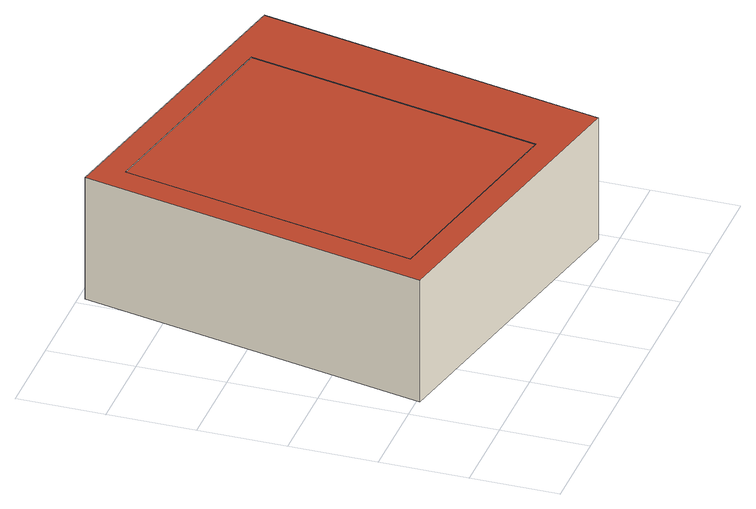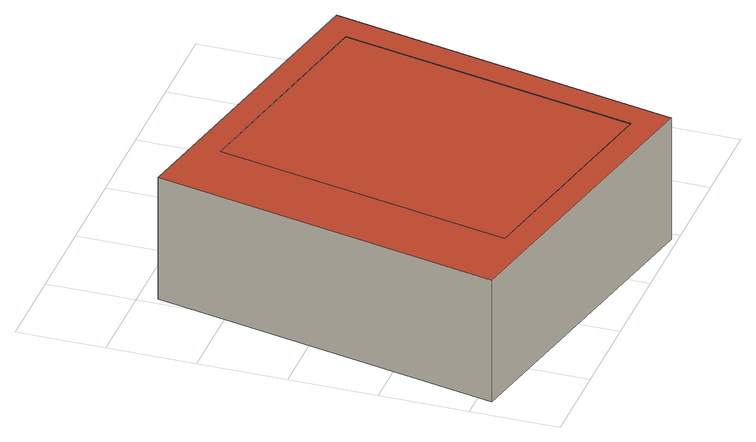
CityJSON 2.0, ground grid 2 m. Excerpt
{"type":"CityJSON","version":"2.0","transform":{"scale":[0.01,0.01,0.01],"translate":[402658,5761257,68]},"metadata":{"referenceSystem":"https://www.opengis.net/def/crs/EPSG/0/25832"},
"CityObjects":{
"building1":{"type":"Building","attributes":{"Gemeindeschluessel":"05515000","Geometrietyp2DReferenz":"3000","function":"31001_3200","roofType":"1000","measuredHeight":2.93},"geometry":[{"type":"Solid","lod":"2","boundaries":[[[[0,1,2,3]],[[4,5,1,0]],[[6,7,5,4]],[[3,2,7,6]],[[4,0,3,6]],[[1,5,7,2]]]],"semantics":{"surfaces":[{"type":"WallSurface"},{"type":"RoofSurface"},{"type":"GroundSurface"}],"values":[[0,0,0,0,1,2]]}}]},
"building2":{"type":"Building","attributes":{"Gemeindeschluessel":"05515000","Geometrietyp2DReferenz":"3000","function":"51009_1610","roofType":"1000","measuredHeight":2.99},"geometry":[{"type":"Solid","lod":"2","boundaries":[[[[8,9,10,11]],[[12,13,9,8]],[[14,15,13,12]],[[11,10,15,14]],[[16,17,18,19]],[[20,21,17,16]],[[22,23,21,20]],[[19,18,23,22]],[[20,16,19,22],[14,12,8,11]],[[17,21,23,18],[9,13,15,10]]]],"semantics":{"surfaces":[{"type":"WallSurface"},{"type":"RoofSurface"},{"type":"GroundSurface"}],"values":[[0,0,0,0,0,0,0,0,1,2]]}}]}
},
"vertices":[
[783,806,318],[783,806,25],[269,913,25],[269,913,318],[643,133,318],[643,133,25],[129,239,318],[129,239,25],
[643,133,319],[643,133,20],[129,239,20],[129,239,319],[783,806,319],[783,806,20],[269,913,319],[269,913,20],[221,986,319],[221,986,20],[55,194,20],[55,194,319],[949,833,319],[949,833,20],[783,42,319],[783,42,20]
]}
